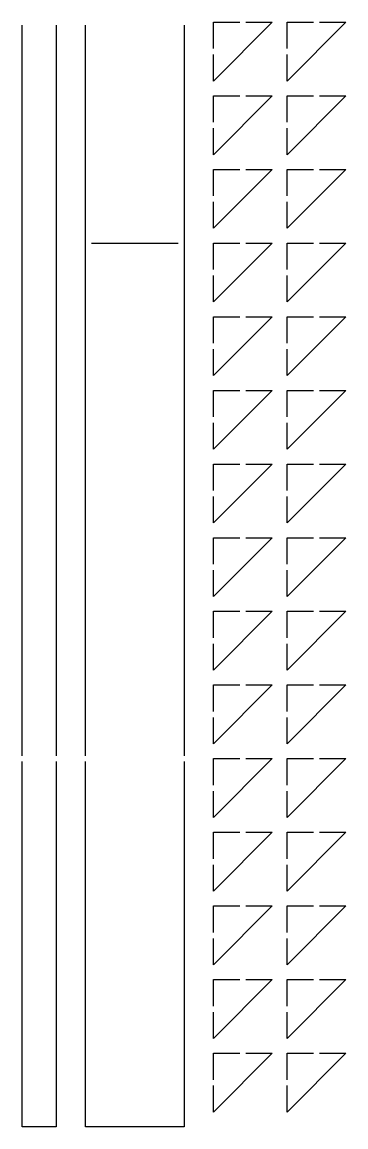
# Model space of a CAD drawing. Extents: x 14 to 532, y 10 to 1018.
# Drawn here: x 370 to 480, y 10 to 385 of the extents above; entities that cross this region are included whole.
import ezdxf

# ---------------------------------------------------------------- set-up
doc = ezdxf.new("R2010")
doc.units = 0

msp = doc.modelspace()

# ---------------------------------------------------------------- linework, layer by layer
at = {"layer": 'Layer 1', "color": 7}
for points in [[(370, 136), (370, 384)], [(381.5876, 384), (381.5876, 136)], [(391.5876, 136), (391.5876, 384)], [(425.0096, 384), (425.0096, 136)], [(446.0096, 385), (455.0096, 385), (435.0096, 365), (435.0096, 374)], [(435.0096, 376), (435.0096, 385), (444.0096, 385)], [(471.0096, 385), (480.0096, 385), (460.0096, 365), (460.0096, 374)], [(460.0096, 376), (460.0096, 385), (469.0096, 385)], [(446.0096, 360), (455.0096, 360), (435.0096, 340), (435.0096, 349)], [(435.0096, 351), (435.0096, 360), (444.0096, 360)], [(471.0096, 360), (480.0096, 360), (460.0096, 340), (460.0096, 349)], [(460.0096, 351), (460.0096, 360), (469.0096, 360)], [(446.0096, 335), (455.0096, 335), (435.0096, 315), (435.0096, 324)], [(435.0096, 326), (435.0096, 335), (444.0096, 335)], [(471.0096, 335), (480.0096, 335), (460.0096, 315), (460.0096, 324)], [(460.0096, 326), (460.0096, 335), (469.0096, 335)], [(393.5876, 310), (423.0096, 310)], [(446.0096, 310), (455.0096, 310), (435.0096, 290), (435.0096, 299)], [(435.0096, 301), (435.0096, 310), (444.0096, 310)], [(471.0096, 310), (480.0096, 310), (460.0096, 290), (460.0096, 299)], [(460.0096, 301), (460.0096, 310), (469.0096, 310)], [(446.0096, 285), (455.0096, 285), (435.0096, 265), (435.0096, 274)], [(435.0096, 276), (435.0096, 285), (444.0096, 285)], [(471.0096, 285), (480.0096, 285), (460.0096, 265), (460.0096, 274)], [(460.0096, 276), (460.0096, 285), (469.0096, 285)], [(446.0096, 260), (455.0096, 260), (435.0096, 240), (435.0096, 249)], [(435.0096, 251), (435.0096, 260), (444.0096, 260)], [(471.0096, 260), (480.0096, 260), (460.0096, 240), (460.0096, 249)], [(460.0096, 251), (460.0096, 260), (469.0096, 260)], [(446.0096, 235), (455.0096, 235), (435.0096, 215), (435.0096, 224)], [(435.0096, 226), (435.0096, 235), (444.0096, 235)], [(471.0096, 235), (480.0096, 235), (460.0096, 215), (460.0096, 224)], [(460.0096, 226), (460.0096, 235), (469.0096, 235)], [(446.0096, 210), (455.0096, 210), (435.0096, 190), (435.0096, 199)], [(435.0096, 201), (435.0096, 210), (444.0096, 210)], [(471.0096, 210), (480.0096, 210), (460.0096, 190), (460.0096, 199)], [(460.0096, 201), (460.0096, 210), (469.0096, 210)], [(446.0096, 185), (455.0096, 185), (435.0096, 165), (435.0096, 174)], [(435.0096, 176), (435.0096, 185), (444.0096, 185)], [(471.0096, 185), (480.0096, 185), (460.0096, 165), (460.0096, 174)], [(460.0096, 176), (460.0096, 185), (469.0096, 185)], [(446.0096, 160), (455.0096, 160), (435.0096, 140), (435.0096, 149)], [(435.0096, 151), (435.0096, 160), (444.0096, 160)], [(471.0096, 160), (480.0096, 160), (460.0096, 140), (460.0096, 149)], [(460.0096, 151), (460.0096, 160), (469.0096, 160)], [(446.0096, 135), (455.0096, 135), (435.0096, 115), (435.0096, 124)], [(435.0096, 126), (435.0096, 135), (444.0096, 135)], [(471.0096, 135), (480.0096, 135), (460.0096, 115), (460.0096, 124)], [(460.0096, 126), (460.0096, 135), (469.0096, 135)], [(381.5876, 134), (381.5876, 10), (370, 10), (370, 134)], [(425.0096, 134), (425.0096, 10), (391.5876, 10), (391.5876, 134)], [(446.0096, 110), (455.0096, 110), (435.0096, 90), (435.0096, 99)], [(435.0096, 101), (435.0096, 110), (444.0096, 110)], [(471.0096, 110), (480.0096, 110), (460.0096, 90), (460.0096, 99)], [(460.0096, 101), (460.0096, 110), (469.0096, 110)], [(446.0096, 85), (455.0096, 85), (435.0096, 65), (435.0096, 74)], [(435.0096, 76), (435.0096, 85), (444.0096, 85)], [(471.0096, 85), (480.0096, 85), (460.0096, 65), (460.0096, 74)], [(460.0096, 76), (460.0096, 85), (469.0096, 85)], [(446.0096, 60), (455.0096, 60), (435.0096, 40), (435.0096, 49)], [(435.0096, 51), (435.0096, 60), (444.0096, 60)], [(471.0096, 60), (480.0096, 60), (460.0096, 40), (460.0096, 49)], [(460.0096, 51), (460.0096, 60), (469.0096, 60)], [(446.0096, 35), (455.0096, 35), (435.0096, 15), (435.0096, 24)], [(435.0096, 26), (435.0096, 35), (444.0096, 35)], [(471.0096, 35), (480.0096, 35), (460.0096, 15), (460.0096, 24)], [(460.0096, 26), (460.0096, 35), (469.0096, 35)]]:
    msp.add_lwpolyline(points, dxfattribs=at)

doc.saveas('drawing.dxf')
